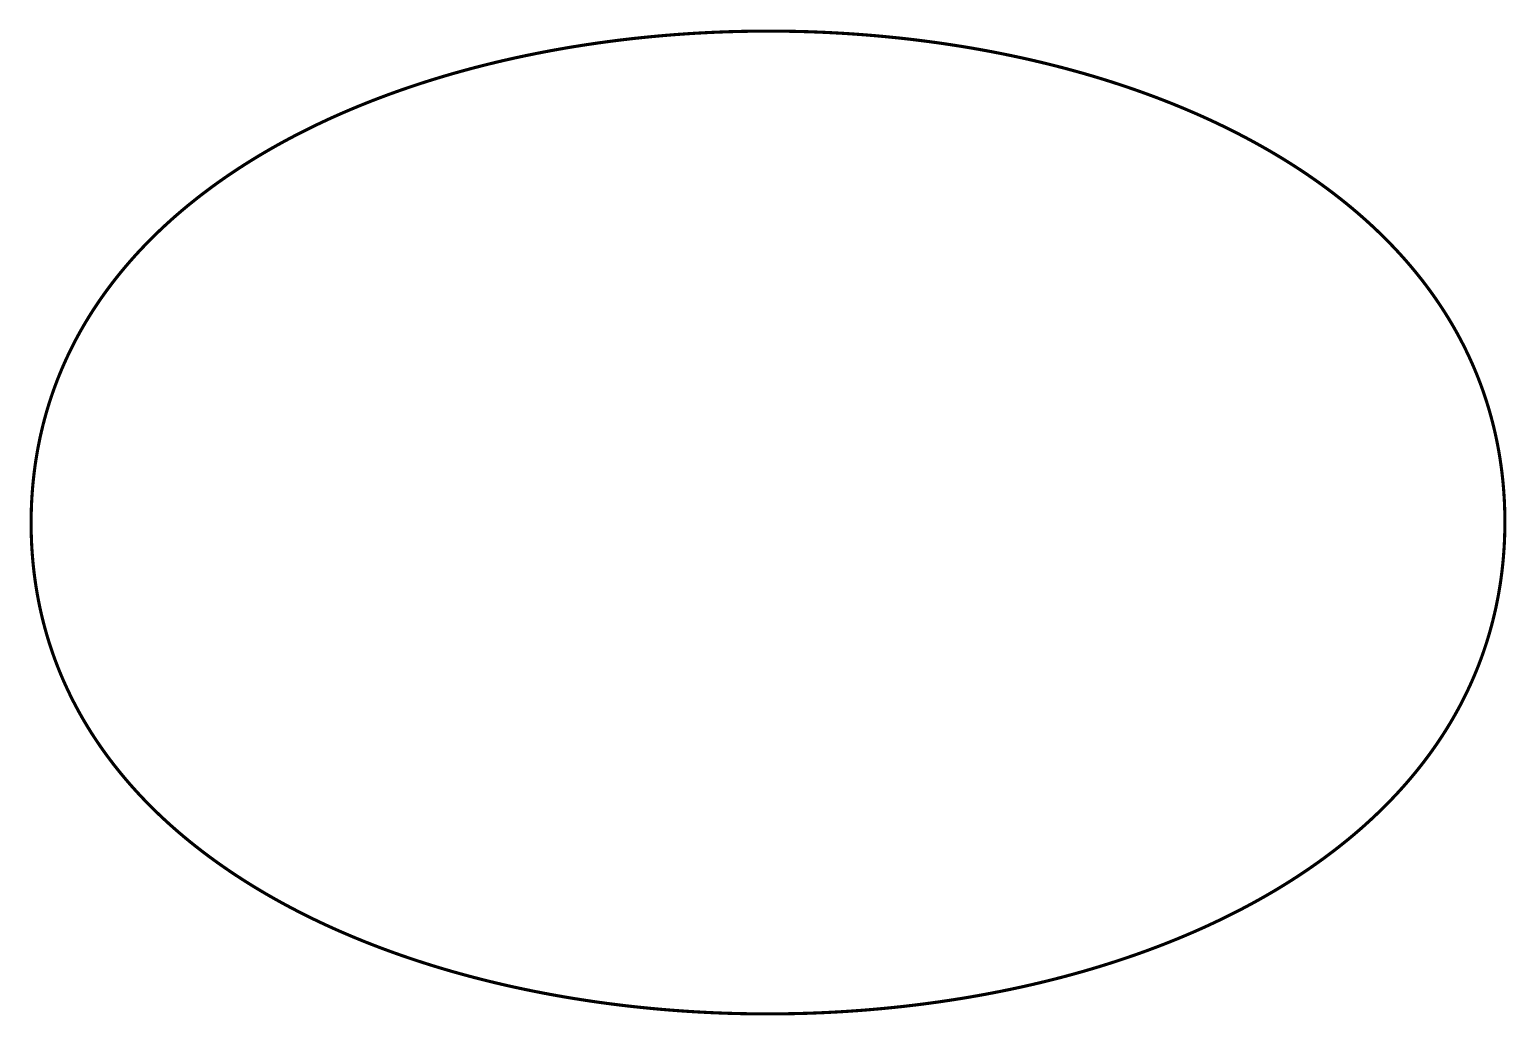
# Model space of a CAD drawing. Extents: x 0.05 to 4.78, y 0.05 to 3.2.
import ezdxf

# ---------------------------------------------------------------- set-up
doc = ezdxf.new("R2010")
doc.units = 0
doc.header["$LTSCALE"] = 0.166667
doc.layers.add('FOREGROUND', color=7, linetype='CONTINUOUS')

msp = doc.modelspace()

# ---------------------------------------------------------------- linework, layer by layer
at = {"layer": 'FOREGROUND', "linetype": 'CONTINUOUS', "const_width": 0.01}
msp.add_lwpolyline([(4.773332, 1.625), (4.773179, 1.645587), (4.772723, 1.666039), (4.771967, 1.686355), (4.770912, 1.706536), (4.769561, 1.726581), (4.767916, 1.746491), (4.765979, 1.766265), (4.763751, 1.785904), (4.761235, 1.805408), (4.758432, 1.824776), (4.755346, 1.844009), (4.751976, 1.863106), (4.748327, 1.882068), (4.744399, 1.900895), (4.740195, 1.919586), (4.735716, 1.938141), (4.730965, 1.956561), (4.725943, 1.974846), (4.720654, 1.992995), (4.715097, 2.011009), (4.709277, 2.028888), (4.703194, 2.046631), (4.69685, 2.064238), (4.690248, 2.08171), (4.68339, 2.099047), (4.676277, 2.116248), (4.668912, 2.133314), (4.661296, 2.150244), (4.653432, 2.167039), (4.645322, 2.183699), (4.636966, 2.200223), (4.628369, 2.216612), (4.619531, 2.232865), (4.610454, 2.248983), (4.601141, 2.264965), (4.591594, 2.280812), (4.581814, 2.296523), (4.571804, 2.312099), (4.561565, 2.32754), (4.551099, 2.342845), (4.540409, 2.358015), (4.529497, 2.373049), (4.518363, 2.387948), (4.507012, 2.402712), (4.495444, 2.41734), (4.483661, 2.431832), (4.471666, 2.446189), (4.45946, 2.460411), (4.447045, 2.474497), (4.434424, 2.488448), (4.421599, 2.502264), (4.408571, 2.515944), (4.395342, 2.529488), (4.381915, 2.542897), (4.368291, 2.556171), (4.354472, 2.569309), (4.340461, 2.582312), (4.326259, 2.595179), (4.311869, 2.607911), (4.297292, 2.620508), (4.28253, 2.632969), (4.267586, 2.645294), (4.252461, 2.657484), (4.237157, 2.669539), (4.221677, 2.681458), (4.206022, 2.693242), (4.190195, 2.704891), (4.174196, 2.716404), (4.158029, 2.727781), (4.141696, 2.739023), (4.125198, 2.75013), (4.108537, 2.761101), (4.091715, 2.771937), (4.074734, 2.782638), (4.057597, 2.793203), (4.040305, 2.803632), (4.022861, 2.813926), (4.005265, 2.824085), (3.987521, 2.834108), (3.969631, 2.843996), (3.951595, 2.853748), (3.933417, 2.863365), (3.915098, 2.872846), (3.89664, 2.882192), (3.878045, 2.891403), (3.859316, 2.900478), (3.840454, 2.909418), (3.821461, 2.918222), (3.802339, 2.926891), (3.78309, 2.935424), (3.763717, 2.943822), (3.744221, 2.952085), (3.724604, 2.960212), (3.704868, 2.968203), (3.685015, 2.97606), (3.665048, 2.98378), (3.644968, 2.991366), (3.624777, 2.998816), (3.604477, 3.00613), (3.58407, 3.013309), (3.563558, 3.020353), (3.542943, 3.027261), (3.522228, 3.034034), (3.501414, 3.040671), (3.480502, 3.047173), (3.459496, 3.053539), (3.438397, 3.05977), (3.417207, 3.065865), (3.395928, 3.071826), (3.374563, 3.07765), (3.353112, 3.083339), (3.331579, 3.088893), (3.309964, 3.094311), (3.288271, 3.099594), (3.2665, 3.104742), (3.244655, 3.109754), (3.222737, 3.11463), (3.200747, 3.119371), (3.178689, 3.123977), (3.156564, 3.128447), (3.134374, 3.132782), (3.112121, 3.136982), (3.089807, 3.141045), (3.067433, 3.144974), (3.045003, 3.148767), (3.022518, 3.152425), (2.99998, 3.155947), (2.977391, 3.159334), (2.954753, 3.162585), (2.932068, 3.165701), (2.909337, 3.168681), (2.886564, 3.171526), (2.86375, 3.174236), (2.840896, 3.17681), (2.818006, 3.179248), (2.795081, 3.181551), (2.772122, 3.183719), (2.749132, 3.185752), (2.726114, 3.187648), (2.703068, 3.18941), (2.679997, 3.191036), (2.656903, 3.192527), (2.633788, 3.193882), (2.610654, 3.195101), (2.587503, 3.196186), (2.564336, 3.197134), (2.541157, 3.197948), (2.517966, 3.198626), (2.494766, 3.199168), (2.471559, 3.199575), (2.448347, 3.199847), (2.425132, 3.199983), (2.401916, 3.199984), (2.3787, 3.199849), (2.355488, 3.199579), (2.33228, 3.199173), (2.309079, 3.198632), (2.285886, 3.197956), (2.262705, 3.197144), (2.239536, 3.196196), (2.216383, 3.195113), (2.193246, 3.193895), (2.170127, 3.192542), (2.14703, 3.191052), (2.123955, 3.189428), (2.100905, 3.187668), (2.077882, 3.185772), (2.054888, 3.183741), (2.031924, 3.181575), (2.008993, 3.179273), (1.986097, 3.176836), (1.963238, 3.174263), (1.940417, 3.171555), (1.917637, 3.168712), (1.8949, 3.165733), (1.872207, 3.162618), (1.849561, 3.159368), (1.826964, 3.155983), (1.804418, 3.152462), (1.781924, 3.148806), (1.759485, 3.145014), (1.737103, 3.141087), (1.714779, 3.137025), (1.692516, 3.132827), (1.670315, 3.128493), (1.64818, 3.124024), (1.626111, 3.11942), (1.60411, 3.11468), (1.58218, 3.109805), (1.560323, 3.104794), (1.538541, 3.099648), (1.516835, 3.094367), (1.495208, 3.08895), (1.473661, 3.083397), (1.452197, 3.07771), (1.430817, 3.071886), (1.409524, 3.065928), (1.38832, 3.059833), (1.367206, 3.053604), (1.346185, 3.047239), (1.325259, 3.040738), (1.304429, 3.034102), (1.283697, 3.027331), (1.263066, 3.020424), (1.242538, 3.013381), (1.222114, 3.006204), (1.201797, 2.998891), (1.181588, 2.991442), (1.16149, 2.983858), (1.141505, 2.976138), (1.121633, 2.968283), (1.101879, 2.960293), (1.082243, 2.952167), (1.062727, 2.943906), (1.043334, 2.935509), (1.024065, 2.926977), (1.004923, 2.918309), (0.985909, 2.909506), (0.967026, 2.900567), (0.948275, 2.891493), (0.929659, 2.882284), (0.911179, 2.872939), (0.892837, 2.863459), (0.874637, 2.853843), (0.856578, 2.844092), (0.838664, 2.834205), (0.820896, 2.824183), (0.803277, 2.814026), (0.785808, 2.803733), (0.768492, 2.793304), (0.751329, 2.78274), (0.734324, 2.772041), (0.717477, 2.761206), (0.70079, 2.750236), (0.684265, 2.73913), (0.667905, 2.727889), (0.651711, 2.716513), (0.635686, 2.705001), (0.619831, 2.693353), (0.604148, 2.68157), (0.58864, 2.669652), (0.573308, 2.657598), (0.558154, 2.645409), (0.543181, 2.633084), (0.52839, 2.620624), (0.513783, 2.608028), (0.499362, 2.595297), (0.48513, 2.582431), (0.471088, 2.569429), (0.457239, 2.556292), (0.443584, 2.543019), (0.430125, 2.529611), (0.416864, 2.516067), (0.403804, 2.502388), (0.390946, 2.488573), (0.378292, 2.474623), (0.365844, 2.460538), (0.353605, 2.446317), (0.341576, 2.43196), (0.329759, 2.417468), (0.318156, 2.402841), (0.30677, 2.388078), (0.295601, 2.37318), (0.284653, 2.358147), (0.273927, 2.342977), (0.263426, 2.327673), (0.25315, 2.312233), (0.243103, 2.296657), (0.233286, 2.280947), (0.223701, 2.2651), (0.214351, 2.249119), (0.205236, 2.233001), (0.19636, 2.216749), (0.187724, 2.20036), (0.17933, 2.183837), (0.17118, 2.167178), (0.163276, 2.150383), (0.15562, 2.133454), (0.148215, 2.116388), (0.141062, 2.099187), (0.134162, 2.081851), (0.127519, 2.064379), (0.121134, 2.046772), (0.115009, 2.02903), (0.109147, 2.011152), (0.103548, 1.993138), (0.098215, 1.974989), (0.093151, 1.956705), (0.088356, 1.938285), (0.083834, 1.91973), (0.079585, 1.901039), (0.075613, 1.882213), (0.071919, 1.863251), (0.068504, 1.844154), (0.065372, 1.824921), (0.062524, 1.805553), (0.059962, 1.78605), (0.057688, 1.766411), (0.055704, 1.746637), (0.054012, 1.726727), (0.052614, 1.706681), (0.051512, 1.686501), (0.050708, 1.666185), (0.050203, 1.645733), (0.050001, 1.625146), (0.050001, 1.625146), (0.050152, 1.604559), (0.050605, 1.584107), (0.051358, 1.563791), (0.05241, 1.54361), (0.053758, 1.523565), (0.0554, 1.503655), (0.057335, 1.48388), (0.05956, 1.464241), (0.062074, 1.444737), (0.064873, 1.425369), (0.067958, 1.406136), (0.071324, 1.387038), (0.074971, 1.368076), (0.078896, 1.349249), (0.083098, 1.330558), (0.087574, 1.312002), (0.092323, 1.293582), (0.097341, 1.275297), (0.102629, 1.257147), (0.108182, 1.239133), (0.114001, 1.221254), (0.120081, 1.203511), (0.126422, 1.185903), (0.133022, 1.16843), (0.139878, 1.151093), (0.146988, 1.133892), (0.154351, 1.116825), (0.161964, 1.099895), (0.169826, 1.083099), (0.177934, 1.066439), (0.186287, 1.049914), (0.194882, 1.033525), (0.203718, 1.017271), (0.212792, 1.001153), (0.222103, 0.98517), (0.231648, 0.969323), (0.241426, 0.953611), (0.251434, 0.938034), (0.261671, 0.922593), (0.272135, 0.907287), (0.282823, 0.892116), (0.293733, 0.877081), (0.304864, 0.862182), (0.316214, 0.847418), (0.32778, 0.832789), (0.33956, 0.818296), (0.351554, 0.803938), (0.363758, 0.789715), (0.37617, 0.775628), (0.388789, 0.761677), (0.401613, 0.747861), (0.414639, 0.73418), (0.427866, 0.720634), (0.441291, 0.707225), (0.454913, 0.69395), (0.46873, 0.680811), (0.482739, 0.667807), (0.496939, 0.654939), (0.511328, 0.642206), (0.525903, 0.629609), (0.540663, 0.617147), (0.555606, 0.60482), (0.570729, 0.592629), (0.586031, 0.580574), (0.60151, 0.568653), (0.617163, 0.556868), (0.632989, 0.545219), (0.648985, 0.533705), (0.665151, 0.522327), (0.681483, 0.511083), (0.69798, 0.499976), (0.714639, 0.489003), (0.731459, 0.478167), (0.748438, 0.467465), (0.765574, 0.456899), (0.782864, 0.446469), (0.800308, 0.436173), (0.817901, 0.426014), (0.835644, 0.415989), (0.853534, 0.4061), (0.871568, 0.396347), (0.889745, 0.386729), (0.908062, 0.377246), (0.926519, 0.367899), (0.945112, 0.358688), (0.96384, 0.349611), (0.982701, 0.34067), (1.001693, 0.331865), (1.020814, 0.323195), (1.040061, 0.31466), (1.059433, 0.306261), (1.078928, 0.297997), (1.098544, 0.289869), (1.118279, 0.281876), (1.13813, 0.274019), (1.158097, 0.266297), (1.178176, 0.25871), (1.198366, 0.251259), (1.218665, 0.243943), (1.239071, 0.236763), (1.259582, 0.229718), (1.280195, 0.222809), (1.30091, 0.216035), (1.321723, 0.209396), (1.342633, 0.202893), (1.363639, 0.196526), (1.384737, 0.190293), (1.405926, 0.184197), (1.427204, 0.178235), (1.448569, 0.172409), (1.470019, 0.166719), (1.491552, 0.161164), (1.513165, 0.155744), (1.534858, 0.15046), (1.556628, 0.145311), (1.578472, 0.140298), (1.60039, 0.13542), (1.622378, 0.130677), (1.644436, 0.12607), (1.666561, 0.121599), (1.68875, 0.117262), (1.711003, 0.113062), (1.733316, 0.108996), (1.755689, 0.105066), (1.778118, 0.101272), (1.800603, 0.097613), (1.823141, 0.094089), (1.845729, 0.090701), (1.868367, 0.087449), (1.891052, 0.084331), (1.913782, 0.08135), (1.936554, 0.078503), (1.959368, 0.075792), (1.982221, 0.073217), (2.005111, 0.070777), (2.028037, 0.068472), (2.050995, 0.066303), (2.073984, 0.064269), (2.097003, 0.062371), (2.120048, 0.060608), (2.143119, 0.058981), (2.166212, 0.057489), (2.189327, 0.056132), (2.212461, 0.054911), (2.235612, 0.053825), (2.258779, 0.052875), (2.281958, 0.05206), (2.305149, 0.051381), (2.328348, 0.050837), (2.351555, 0.050428), (2.374767, 0.050155), (2.397982, 0.050018), (2.421199, 0.050016), (2.444414, 0.050149), (2.467627, 0.050418), (2.490835, 0.050822), (2.514036, 0.051361), (2.537228, 0.052037), (2.56041, 0.052847), (2.583579, 0.053793), (2.606733, 0.054874), (2.62987, 0.056091), (2.652988, 0.057443), (2.676086, 0.058931), (2.699161, 0.060554), (2.722211, 0.062313), (2.745234, 0.064207), (2.768229, 0.066236), (2.791193, 0.068401), (2.814124, 0.070702), (2.837021, 0.073138), (2.85988, 0.075709), (2.882702, 0.078416), (2.905482, 0.081258), (2.92822, 0.084235), (2.950913, 0.087348), (2.973559, 0.090597), (2.996156, 0.093981), (3.018703, 0.0975), (3.041198, 0.101155), (3.063637, 0.104945), (3.08602, 0.108871), (3.108344, 0.112932), (3.130608, 0.117129), (3.152809, 0.121461), (3.174945, 0.125928), (3.197015, 0.130531), (3.219016, 0.13527), (3.240947, 0.140144), (3.262804, 0.145153), (3.284588, 0.150298), (3.306294, 0.155578), (3.327922, 0.160993), (3.34947, 0.166545), (3.370935, 0.172231), (3.392315, 0.178053), (3.413609, 0.18401), (3.434814, 0.190103), (3.455928, 0.196332), (3.47695, 0.202695), (3.497878, 0.209195), (3.518709, 0.215829), (3.539441, 0.2226), (3.560073, 0.229505), (3.580602, 0.236546), (3.601027, 0.243723), (3.621345, 0.251035), (3.641555, 0.258482), (3.661654, 0.266065), (3.681641, 0.273783), (3.701513, 0.281637), (3.721269, 0.289626), (3.740906, 0.297751), (3.760423, 0.306011), (3.779817, 0.314406), (3.799087, 0.322937), (3.818231, 0.331604), (3.837246, 0.340406), (3.85613, 0.349343), (3.874882, 0.358416), (3.8935, 0.367624), (3.911981, 0.376968), (3.930324, 0.386447), (3.948526, 0.396062), (3.966586, 0.405812), (3.984501, 0.415697), (4.00227, 0.425718), (4.019891, 0.435875), (4.037361, 0.446167), (4.054679, 0.456594), (4.071843, 0.467157), (4.08885, 0.477855), (4.105699, 0.488689), (4.122387, 0.499658), (4.138913, 0.510763), (4.155275, 0.522003), (4.17147, 0.533379), (4.187497, 0.54489), (4.203354, 0.556536), (4.219038, 0.568318), (4.234548, 0.580235), (4.249882, 0.592288), (4.265038, 0.604477), (4.280013, 0.6168), (4.294805, 0.62926), (4.309414, 0.641854), (4.323836, 0.654584), (4.33807, 0.66745), (4.352114, 0.680451), (4.365965, 0.693588), (4.379622, 0.706859), (4.393083, 0.720267), (4.406345, 0.73381), (4.419408, 0.747488), (4.432268, 0.761302), (4.444923, 0.775251), (4.457373, 0.789336), (4.469614, 0.803556), (4.481646, 0.817912), (4.493464, 0.832403), (4.505069, 0.84703), (4.516458, 0.861792), (4.527628, 0.876689), (4.538578, 0.891722), (4.549306, 0.90689), (4.55981, 0.922194), (4.570087, 0.937634), (4.580137, 0.953208), (4.589956, 0.968919), (4.599543, 0.984764), (4.608896, 1.000746), (4.618012, 1.016862), (4.626891, 1.033114), (4.635529, 1.049502), (4.643926, 1.066025), (4.652078, 1.082684), (4.659984, 1.099478), (4.667642, 1.116407), (4.67505, 1.133472), (4.682206, 1.150672), (4.689107, 1.168008), (4.695753, 1.185479), (4.70214, 1.203086), (4.708268, 1.220828), (4.714133, 1.238706), (4.719734, 1.256719), (4.725069, 1.274868), (4.730136, 1.293152), (4.734934, 1.311572), (4.739459, 1.330127), (4.74371, 1.348817), (4.747684, 1.367643), (4.751381, 1.386605), (4.754798, 1.405701), (4.757933, 1.424934), (4.760784, 1.444302), (4.763349, 1.463805), (4.765626, 1.483444), (4.767612, 1.503218), (4.769307, 1.523128), (4.770708, 1.543173), (4.771813, 1.563353), (4.77262, 1.58367), (4.773127, 1.604121), (4.773332, 1.624708)], close=True, dxfattribs=at)

doc.saveas('drawing.dxf')
